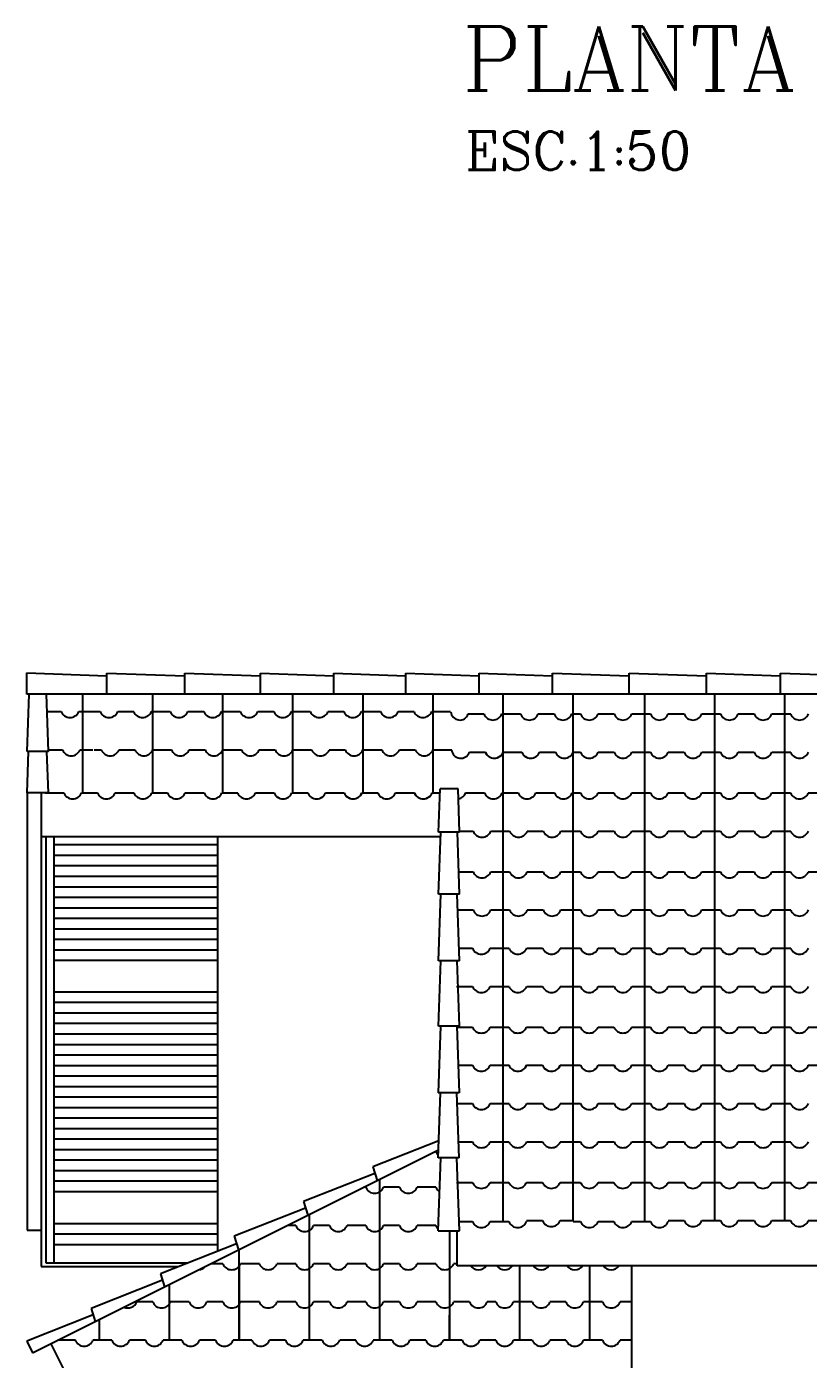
# Model space of a CAD drawing. Extents: x 374.2 to 444.1, y -26.3 to 30.2.
# Drawn here: x 404.926 to 407.38, y -21.285 to -17.102 of the extents above; entities that cross this region are included whole.
import ezdxf

# ---------------------------------------------------------------- set-up
doc = ezdxf.new("R2010")
doc.units = 0
doc.header["$LTSCALE"] = 20
doc.header["$MEASUREMENT"] = 0
for name, color, linetype in [('CORTE', 244, 'CONTINUOUS'), ('JANELA', 5, 'CONTINUOUS'), ('PAREDE', 7, 'CONTINUOUS'), ('TELHADO', 30, 'CONTINUOUS'), ('TEXTO', 1, 'CONTINUOUS'), ('VISTAL', 30, 'CONTINUOUS'), ('VISTAP', 244, 'CONTINUOUS')]:
    doc.layers.add(name, color=color, linetype=linetype)
doc.styles.add('ROMANC', font='ROMANC.SHX')

msp = doc.modelspace()

# ---------------------------------------------------------------- linework, layer by layer
at = {"layer": 'CORTE', "color": 1, "linetype": 'Continuous'}
for p, q in [((405.1007, -19.1971), (405.1007, -19.5069)), ((405.3207, -19.1971), (405.3207, -19.5069)), ((405.5407, -19.1971), (405.5407, -19.5069)), ((405.7607, -19.1971), (405.7607, -19.5069)), ((405.9807, -19.1971), (405.9807, -19.5069)), ((406.2007, -19.1971), (406.2007, -19.5069)), ((406.4207, -19.1971), (406.4207, -20.8498)), ((406.6407, -19.1971), (406.6407, -20.8498)), ((406.8649, -19.1971), (406.8649, -19.6269)), ((407.0849, -19.1971), (407.0849, -19.6269)), ((407.3049, -19.1971), (407.3049, -19.6269)), ((404.9898, -19.2517), (405.0339, -19.2517)), ((405.0893, -19.2517), (405.1291, -19.2517)), ((405.0893, -19.2517), (405.1291, -19.2517)), ((405.1291, -19.2517), (405.137, -19.2517)), ((405.137, -19.2517), (405.1563, -19.2517)), ((405.2117, -19.2517), (405.2618, -19.2517)), ((405.3172, -19.2517), (405.357, -19.2517)), ((405.3172, -19.2517), (405.357, -19.2517)), ((405.357, -19.2517), (405.3763, -19.2517)), ((405.4317, -19.2517), (405.4818, -19.2517)), ((405.5372, -19.2517), (405.577, -19.2517)), ((405.577, -19.2517), (405.5963, -19.2517)), ((405.6517, -19.2517), (405.7018, -19.2517)), ((405.7572, -19.2517), (405.797, -19.2517)), ((405.797, -19.2517), (405.8163, -19.2517)), ((405.8717, -19.2517), (405.9218, -19.2517)), ((405.9772, -19.2517), (406.017, -19.2517)), ((405.9772, -19.2517), (406.017, -19.2517)), ((406.017, -19.2517), (406.0363, -19.2517)), ((406.0917, -19.2517), (406.1418, -19.2517)), ((406.1972, -19.2517), (406.237, -19.2517)), ((406.237, -19.2517), (406.2563, -19.2517)), ((406.3115, -19.2593), (406.3616, -19.2593)), ((406.417, -19.2593), (406.4568, -19.2593)), ((406.4568, -19.2593), (406.4761, -19.2593)), ((406.5315, -19.2593), (406.5816, -19.2593)), ((406.637, -19.2593), (406.6449, -19.2593)), ((406.6449, -19.2593), (406.6642, -19.2593)), ((406.7196, -19.2593), (406.7697, -19.2593)), ((406.8251, -19.2593), (406.8649, -19.2593)), ((406.8251, -19.2593), (406.8649, -19.2593)), ((406.8649, -19.2593), (406.8842, -19.2593)), ((406.9396, -19.2593), (406.9897, -19.2593)), ((407.0451, -19.2593), (407.0849, -19.2593)), ((407.0849, -19.2593), (407.1042, -19.2593)), ((407.1596, -19.2593), (407.2097, -19.2593)), ((407.2651, -19.2593), (407.3049, -19.2593)), ((407.3049, -19.2593), (407.3242, -19.2593)), ((404.9941, -19.3717), (405.038, -19.3717)), ((405.0934, -19.3717), (405.1332, -19.3717)), ((405.0934, -19.3717), (405.1332, -19.3717)), ((405.1375, -19.3717), (405.1411, -19.3717)), ((405.1411, -19.3717), (405.1604, -19.3717)), ((405.2158, -19.3717), (405.2659, -19.3717)), ((405.3213, -19.3717), (405.3611, -19.3717)), ((405.3213, -19.3717), (405.3611, -19.3717)), ((405.3611, -19.3717), (405.3804, -19.3717)), ((405.4358, -19.3717), (405.4859, -19.3717)), ((405.5413, -19.3717), (405.5811, -19.3717)), ((405.5811, -19.3717), (405.6004, -19.3717)), ((405.6558, -19.3717), (405.7059, -19.3717)), ((405.7613, -19.3717), (405.8011, -19.3717)), ((405.8011, -19.3717), (405.8204, -19.3717)), ((405.8758, -19.3717), (405.9259, -19.3717)), ((405.9813, -19.3717), (406.0211, -19.3717)), ((405.9813, -19.3717), (406.0211, -19.3717)), ((406.0211, -19.3717), (406.0404, -19.3717)), ((406.0958, -19.3717), (406.1459, -19.3717)), ((406.2013, -19.3717), (406.2411, -19.3717)), ((406.2411, -19.3717), (406.2604, -19.3717)), ((406.3156, -19.3793), (406.3657, -19.3793)), ((406.3158, -19.3793), (406.3659, -19.3793)), ((406.4211, -19.3793), (406.4609, -19.3793)), ((406.4213, -19.3793), (406.4611, -19.3793)), ((406.4609, -19.3793), (406.4802, -19.3793)), ((406.4611, -19.3793), (406.4804, -19.3793)), ((406.5356, -19.3793), (406.5857, -19.3793)), ((406.5358, -19.3793), (406.5859, -19.3793)), ((406.6413, -19.3793), (406.6449, -19.3793)), ((406.6449, -19.3793), (406.6642, -19.3793)), ((406.7196, -19.3793), (406.7697, -19.3793)), ((406.8251, -19.3793), (406.8649, -19.3793)), ((406.8251, -19.3793), (406.8649, -19.3793)), ((406.8649, -19.3793), (406.8842, -19.3793)), ((406.9396, -19.3793), (406.9897, -19.3793)), ((407.0451, -19.3793), (407.0849, -19.3793)), ((407.0849, -19.3793), (407.1042, -19.3793)), ((407.1596, -19.3793), (407.2097, -19.3793)), ((407.2651, -19.3793), (407.3049, -19.3793)), ((407.3049, -19.3793), (407.3242, -19.3793)), ((404.9837, -19.5069), (405.0235, -19.5069)), ((405.0235, -19.5069), (405.0428, -19.5069)), ((405.0982, -19.5069), (405.1483, -19.5069)), ((405.2037, -19.5069), (405.2435, -19.5069)), ((405.2435, -19.5069), (405.2628, -19.5069)), ((405.3182, -19.5069), (405.3683, -19.5069)), ((405.4237, -19.5069), (405.4635, -19.5069)), ((405.4237, -19.5069), (405.4635, -19.5069)), ((405.4635, -19.5069), (405.4828, -19.5069)), ((405.5382, -19.5069), (405.5883, -19.5069)), ((405.6437, -19.5069), (405.6835, -19.5069)), ((405.6835, -19.5069), (405.7028, -19.5069)), ((405.7582, -19.5069), (405.8083, -19.5069)), ((405.7584, -19.5069), (405.8085, -19.5069)), ((405.8637, -19.5069), (405.9035, -19.5069)), ((405.8637, -19.5069), (405.9035, -19.5069)), ((405.8639, -19.5069), (405.9037, -19.5069)), ((405.9035, -19.5069), (405.9228, -19.5069)), ((405.9035, -19.5069), (405.9228, -19.5069)), ((405.9037, -19.5069), (405.923, -19.5069)), ((405.9782, -19.5069), (406.0283, -19.5069)), ((405.9784, -19.5069), (406.0285, -19.5069)), ((406.0837, -19.5069), (406.1235, -19.5069)), ((406.0839, -19.5069), (406.1237, -19.5069)), ((406.1235, -19.5069), (406.1428, -19.5069)), ((406.1237, -19.5069), (406.143, -19.5069)), ((406.1984, -19.5069), (406.2233, -19.5069)), ((406.3039, -19.5069), (406.3437, -19.5069)), ((406.3437, -19.5069), (406.363, -19.5069)), ((406.4184, -19.5069), (406.4685, -19.5069)), ((406.5239, -19.5069), (406.5637, -19.5069)), ((406.5239, -19.5069), (406.5637, -19.5069)), ((406.5637, -19.5069), (406.583, -19.5069)), ((406.6384, -19.5069), (406.6447, -19.5069)), ((406.6447, -19.5069), (406.664, -19.5069)), ((406.7194, -19.5069), (406.7695, -19.5069)), ((406.8249, -19.5069), (406.8647, -19.5069)), ((406.8249, -19.5069), (406.8647, -19.5069)), ((406.8647, -19.5069), (406.884, -19.5069)), ((406.9394, -19.5069), (406.9895, -19.5069)), ((407.0449, -19.5069), (407.0847, -19.5069)), ((407.0847, -19.5069), (407.104, -19.5069)), ((407.1594, -19.5069), (407.2095, -19.5069)), ((407.2649, -19.5069), (407.3047, -19.5069)), ((407.3047, -19.5069), (407.324, -19.5069)), ((407.3794, -19.5069), (407.4295, -19.5069)), ((406.2848, -19.6269), (406.3275, -19.6269)), ((406.2848, -19.6269), (406.3275, -19.6269)), ((406.3829, -19.6269), (406.4227, -19.6269)), ((406.3829, -19.6269), (406.4227, -19.6269)), ((406.4227, -19.6269), (406.442, -19.6269)), ((406.4227, -19.6269), (406.442, -19.6269)), ((406.4974, -19.6269), (406.5475, -19.6269)), ((406.4974, -19.6269), (406.5475, -19.6269)), ((406.4974, -19.6269), (406.5475, -19.6269)), ((406.6029, -19.6269), (406.6427, -19.6269)), ((406.6029, -19.6269), (406.6427, -19.6269)), ((406.6029, -19.6269), (406.6427, -19.6269)), ((406.6029, -19.6269), (406.6427, -19.6269)), ((406.6029, -19.6269), (406.6427, -19.6269)), ((406.6427, -19.6269), (406.6449, -19.6269)), ((406.6427, -19.6269), (406.6449, -19.6269)), ((406.6427, -19.6269), (406.6449, -19.6269)), ((406.6427, -19.6269), (406.6449, -19.6269)), ((406.6427, -19.6269), (406.6449, -19.6269)), ((406.6449, -19.6269), (406.6642, -19.6269)), ((406.6449, -19.6269), (406.6642, -19.6269)), ((406.7196, -19.6269), (406.7697, -19.6269)), ((406.7196, -19.6269), (406.7697, -19.6269)), ((406.8251, -19.6269), (406.8649, -19.6269)), ((406.8251, -19.6269), (406.8649, -19.6269)), ((406.8649, -19.6269), (406.8842, -19.6269)), ((406.8649, -19.6269), (406.8842, -19.6269)), ((406.8649, -19.6269), (406.8649, -20.3622)), ((406.9396, -19.6269), (406.9897, -19.6269)), ((406.9396, -19.6269), (406.9897, -19.6269)), ((406.9396, -19.6269), (406.9897, -19.6269)), ((407.0451, -19.6269), (407.0849, -19.6269)), ((407.0451, -19.6269), (407.0849, -19.6269)), ((407.0451, -19.6269), (407.0849, -19.6269)), ((407.0451, -19.6269), (407.0849, -19.6269)), ((407.0451, -19.6269), (407.0849, -19.6269)), ((407.0849, -19.6269), (407.0849, -20.3622)), ((407.0849, -19.6269), (407.1042, -19.6269)), ((407.0849, -19.6269), (407.1042, -19.6269)), ((407.0849, -19.6269), (407.1042, -19.6269)), ((407.0849, -19.6269), (407.1042, -19.6269)), ((407.0849, -19.6269), (407.1042, -19.6269)), ((407.1596, -19.6269), (407.2097, -19.6269)), ((407.1596, -19.6269), (407.2097, -19.6269)), ((407.1596, -19.6269), (407.2097, -19.6269)), ((407.2651, -19.6269), (407.3049, -19.6269)), ((407.2651, -19.6269), (407.3049, -19.6269)), ((407.2651, -19.6269), (407.3049, -19.6269)), ((407.3049, -19.6269), (407.3049, -20.3622)), ((407.3049, -19.6269), (407.3242, -19.6269)), ((407.3049, -19.6269), (407.3242, -19.6269)), ((407.3049, -19.6269), (407.3242, -19.6269)), ((406.2823, -19.7545), (406.3273, -19.7545)), ((406.3827, -19.7545), (406.4225, -19.7545)), ((406.4225, -19.7545), (406.4418, -19.7545)), ((406.4972, -19.7545), (406.5473, -19.7545)), ((406.6027, -19.7545), (406.6425, -19.7545)), ((406.6392, -19.7545), (406.6447, -19.7545)), ((406.6447, -19.7545), (406.664, -19.7545)), ((406.7194, -19.7545), (406.7695, -19.7545)), ((406.8249, -19.7545), (406.8647, -19.7545)), ((406.8647, -19.7545), (406.884, -19.7545)), ((406.9394, -19.7545), (406.9895, -19.7545)), ((407.0449, -19.7545), (407.0847, -19.7545)), ((407.0847, -19.7545), (407.104, -19.7545)), ((407.1594, -19.7545), (407.2095, -19.7545)), ((407.2649, -19.7545), (407.3047, -19.7545)), ((407.3047, -19.7545), (407.324, -19.7545)), ((407.3794, -19.7545), (407.4295, -19.7545)), ((406.2774, -19.8745), (406.3275, -19.8745)), ((406.2774, -19.8745), (406.3275, -19.8745)), ((406.3829, -19.8745), (406.4227, -19.8745)), ((406.3829, -19.8745), (406.4227, -19.8745)), ((406.4227, -19.8745), (406.442, -19.8745)), ((406.4227, -19.8745), (406.442, -19.8745)), ((406.4974, -19.8745), (406.5475, -19.8745)), ((406.4974, -19.8745), (406.5475, -19.8745)), ((406.6029, -19.8745), (406.6427, -19.8745)), ((406.6029, -19.8745), (406.6427, -19.8745)), ((406.6364, -19.8745), (406.6449, -19.8745)), ((406.6364, -19.8745), (406.6449, -19.8745)), ((406.6364, -19.8745), (406.6449, -19.8745)), ((406.6449, -19.8745), (406.6642, -19.8745)), ((406.6449, -19.8745), (406.6642, -19.8745)), ((406.6449, -19.8745), (406.6642, -19.8745)), ((406.6449, -19.8745), (406.6642, -19.8745)), ((406.7196, -19.8745), (406.7697, -19.8745)), ((406.7196, -19.8745), (406.7697, -19.8745)), ((406.8251, -19.8745), (406.8649, -19.8745)), ((406.8251, -19.8745), (406.8649, -19.8745)), ((406.8649, -19.8745), (406.8842, -19.8745)), ((406.8649, -19.8745), (406.8842, -19.8745)), ((406.9396, -19.8745), (406.9897, -19.8745)), ((406.9396, -19.8745), (406.9897, -19.8745)), ((407.0451, -19.8745), (407.0849, -19.8745)), ((407.0451, -19.8745), (407.0849, -19.8745)), ((407.0849, -19.8745), (407.1042, -19.8745)), ((407.0849, -19.8745), (407.1042, -19.8745)), ((407.1596, -19.8745), (407.2097, -19.8745)), ((407.1596, -19.8745), (407.2097, -19.8745)), ((407.2651, -19.8745), (407.3049, -19.8745)), ((407.2651, -19.8745), (407.3049, -19.8745)), ((407.3049, -19.8745), (407.3242, -19.8745)), ((407.3049, -19.8745), (407.3242, -19.8745)), ((406.2833, -19.9945), (406.3256, -19.9945)), ((406.3809, -19.9945), (406.4207, -19.9945)), ((406.4207, -19.9945), (406.4401, -19.9945)), ((406.4954, -19.9945), (406.5456, -19.9945)), ((406.6009, -19.9945), (406.6407, -19.9945)), ((406.6029, -19.9945), (406.6427, -19.9945)), ((406.6407, -19.9945), (406.6449, -19.9945)), ((406.6449, -19.9945), (406.6642, -19.9945)), ((406.6449, -19.9945), (406.6642, -19.9945)), ((406.7196, -19.9945), (406.7697, -19.9945)), ((406.8251, -19.9945), (406.8649, -19.9945)), ((406.8649, -19.9945), (406.8842, -19.9945)), ((406.9396, -19.9945), (406.9897, -19.9945)), ((407.0451, -19.9945), (407.0849, -19.9945)), ((407.0849, -19.9945), (407.1042, -19.9945)), ((407.1596, -19.9945), (407.2097, -19.9945)), ((407.2651, -19.9945), (407.3049, -19.9945)), ((407.3049, -19.9945), (407.3242, -19.9945)), ((406.2754, -20.1145), (406.3256, -20.1145)), ((406.3809, -20.1145), (406.4207, -20.1145)), ((406.4207, -20.1145), (406.4401, -20.1145)), ((406.4954, -20.1145), (406.5456, -20.1145)), ((406.6009, -20.1145), (406.6407, -20.1145)), ((406.6373, -20.1145), (406.6449, -20.1145)), ((406.6449, -20.1145), (406.6642, -20.1145)), ((406.6449, -20.1145), (406.6642, -20.1145)), ((406.7196, -20.1145), (406.7697, -20.1145)), ((406.8251, -20.1145), (406.8649, -20.1145)), ((406.8649, -20.1145), (406.8842, -20.1145)), ((406.9396, -20.1145), (406.9897, -20.1145)), ((407.0451, -20.1145), (407.0849, -20.1145)), ((407.0849, -20.1145), (407.1042, -20.1145)), ((407.1596, -20.1145), (407.2097, -20.1145)), ((407.2651, -20.1145), (407.3049, -20.1145)), ((407.3049, -20.1145), (407.3242, -20.1145)), ((406.2769, -20.2422), (406.3254, -20.2422)), ((406.3807, -20.2422), (406.4206, -20.2422)), ((406.4206, -20.2422), (406.4399, -20.2422)), ((406.4952, -20.2422), (406.5454, -20.2422)), ((406.6007, -20.2422), (406.6406, -20.2422)), ((406.6343, -20.2422), (406.6447, -20.2422)), ((406.6447, -20.2422), (406.664, -20.2422)), ((406.6447, -20.2422), (406.664, -20.2422)), ((406.7194, -20.2422), (406.7695, -20.2422)), ((406.8249, -20.2422), (406.8647, -20.2422)), ((406.8647, -20.2422), (406.884, -20.2422)), ((406.9394, -20.2422), (406.9895, -20.2422)), ((407.0449, -20.2422), (407.0847, -20.2422)), ((407.0847, -20.2422), (407.104, -20.2422)), ((407.1594, -20.2422), (407.2095, -20.2422)), ((407.2649, -20.2422), (407.3047, -20.2422)), ((407.3047, -20.2422), (407.324, -20.2422)), ((407.3794, -20.2422), (407.4295, -20.2422)), ((406.2812, -20.3622), (406.3254, -20.3622)), ((406.2812, -20.3622), (406.3256, -20.3622)), ((406.3807, -20.3622), (406.4206, -20.3622)), ((406.3809, -20.3622), (406.4207, -20.3622)), ((406.4206, -20.3622), (406.4399, -20.3622)), ((406.4207, -20.3622), (406.4401, -20.3622)), ((406.4952, -20.3622), (406.5454, -20.3622)), ((406.4954, -20.3622), (406.5456, -20.3622)), ((406.6007, -20.3622), (406.6406, -20.3622)), ((406.6009, -20.3622), (406.6407, -20.3622)), ((406.6338, -20.3622), (406.6449, -20.3622)), ((406.6386, -20.3622), (406.6447, -20.3622)), ((406.6447, -20.3622), (406.664, -20.3622)), ((406.6447, -20.3622), (406.664, -20.3622)), ((406.6449, -20.3622), (406.6642, -20.3622)), ((406.6449, -20.3622), (406.6642, -20.3622)), ((406.7194, -20.3622), (406.7695, -20.3622)), ((406.7196, -20.3622), (406.7697, -20.3622)), ((406.8249, -20.3622), (406.8647, -20.3622)), ((406.8251, -20.3622), (406.8649, -20.3622)), ((406.8647, -20.3622), (406.884, -20.3622)), ((406.8649, -20.3622), (406.8649, -20.8498)), ((406.8649, -20.3622), (406.8842, -20.3622)), ((406.9394, -20.3622), (406.9895, -20.3622)), ((406.9396, -20.3622), (406.9897, -20.3622)), ((407.0449, -20.3622), (407.0847, -20.3622)), ((407.0451, -20.3622), (407.0849, -20.3622)), ((407.0847, -20.3622), (407.104, -20.3622)), ((407.0849, -20.3622), (407.0849, -20.8498)), ((407.0849, -20.3622), (407.1042, -20.3622)), ((407.1594, -20.3622), (407.2095, -20.3622)), ((407.1596, -20.3622), (407.2097, -20.3622)), ((407.2649, -20.3622), (407.3047, -20.3622)), ((407.2651, -20.3622), (407.3049, -20.3622)), ((407.3047, -20.3622), (407.324, -20.3622)), ((407.3049, -20.3622), (407.3049, -20.8498)), ((407.3049, -20.3622), (407.3242, -20.3622)), ((407.3794, -20.3622), (407.4295, -20.3622)), ((406.4207, -20.45), (406.4207, -20.8529)), ((406.6407, -20.45), (406.6407, -20.8498)), ((406.8649, -20.45), (406.8649, -20.8529)), ((407.0849, -20.45), (407.0849, -20.8498)), ((407.3049, -20.45), (407.3049, -20.8498)), ((406.2754, -20.4822), (406.3256, -20.4822)), ((406.3809, -20.4822), (406.4207, -20.4822)), ((406.4207, -20.4822), (406.4401, -20.4822)), ((406.4954, -20.4822), (406.5456, -20.4822)), ((406.6009, -20.4822), (406.6407, -20.4822)), ((406.6351, -20.4822), (406.6449, -20.4822)), ((406.6449, -20.4822), (406.6642, -20.4822)), ((406.6449, -20.4822), (406.6642, -20.4822)), ((406.7196, -20.4822), (406.7697, -20.4822)), ((406.8251, -20.4822), (406.8649, -20.4822)), ((406.8649, -20.4822), (406.8842, -20.4822)), ((406.9396, -20.4822), (406.9897, -20.4822)), ((407.0451, -20.4822), (407.0849, -20.4822)), ((407.0849, -20.4822), (407.1042, -20.4822)), ((407.1596, -20.4822), (407.2097, -20.4822)), ((407.2651, -20.4822), (407.3049, -20.4822)), ((407.3049, -20.4822), (407.3242, -20.4822)), ((406.2821, -20.6022), (406.3256, -20.6022)), ((406.3809, -20.6022), (406.4207, -20.6022)), ((406.4207, -20.6022), (406.4401, -20.6022)), ((406.4954, -20.6022), (406.5456, -20.6022)), ((406.6009, -20.6022), (406.6407, -20.6022)), ((406.6395, -20.6022), (406.6449, -20.6022)), ((406.6449, -20.6022), (406.6642, -20.6022)), ((406.6449, -20.6022), (406.6642, -20.6022)), ((406.7196, -20.6022), (406.7697, -20.6022)), ((406.8251, -20.6022), (406.8649, -20.6022)), ((406.8649, -20.6022), (406.8842, -20.6022)), ((406.9396, -20.6022), (406.9897, -20.6022)), ((407.0451, -20.6022), (407.0849, -20.6022)), ((407.0849, -20.6022), (407.1042, -20.6022)), ((407.1596, -20.6022), (407.2097, -20.6022)), ((407.2651, -20.6022), (407.3049, -20.6022)), ((407.3049, -20.6022), (407.3242, -20.6022)), ((406.2752, -20.7298), (406.3254, -20.7298)), ((406.3807, -20.7298), (406.4206, -20.7298)), ((406.4206, -20.7298), (406.4399, -20.7298)), ((406.4952, -20.7298), (406.5454, -20.7298)), ((406.6007, -20.7298), (406.6406, -20.7298)), ((406.6365, -20.7298), (406.6447, -20.7298)), ((406.6447, -20.7298), (406.664, -20.7298)), ((406.6447, -20.7298), (406.664, -20.7298)), ((406.7194, -20.7298), (406.7695, -20.7298)), ((406.8249, -20.7298), (406.8647, -20.7298)), ((406.8647, -20.7298), (406.884, -20.7298)), ((406.9394, -20.7298), (406.9895, -20.7298)), ((407.0449, -20.7298), (407.0847, -20.7298)), ((407.0847, -20.7298), (407.104, -20.7298)), ((407.1594, -20.7298), (407.2095, -20.7298)), ((407.2649, -20.7298), (407.3047, -20.7298)), ((407.3047, -20.7298), (407.324, -20.7298)), ((407.3794, -20.7298), (407.4295, -20.7298)), ((406.2835, -20.8529), (406.3254, -20.8529)), ((406.3807, -20.8529), (406.4206, -20.8529)), ((406.4206, -20.8529), (406.4399, -20.8529)), ((406.4952, -20.8498), (406.5454, -20.8498)), ((406.6007, -20.8498), (406.6406, -20.8498)), ((406.6409, -20.8529), (406.6447, -20.8529)), ((406.6447, -20.8529), (406.664, -20.8529)), ((406.6447, -20.8529), (406.664, -20.8529)), ((406.7194, -20.8529), (406.7695, -20.8529)), ((406.8249, -20.8529), (406.8647, -20.8529)), ((406.8647, -20.8529), (406.884, -20.8529)), ((406.9394, -20.8498), (406.9895, -20.8498)), ((407.0449, -20.8498), (407.0847, -20.8498)), ((407.0847, -20.8498), (407.104, -20.8498)), ((407.1594, -20.8498), (407.2095, -20.8498)), ((407.2649, -20.8498), (407.3047, -20.8498)), ((407.3047, -20.8498), (407.324, -20.8498)), ((407.3794, -20.8498), (407.4295, -20.8498))]:
    msp.add_line(p, q, dxfattribs=at)
for centre, radius, start, end in [((405.0616, -19.241), 0.0297, 201.0517, 338.9483), ((405.184, -19.241), 0.0297, 201.0517, 338.9483), ((405.2895, -19.241), 0.0297, 201.0517, 338.9483), ((405.404, -19.241), 0.0297, 201.0517, 338.9483), ((405.5095, -19.241), 0.0297, 201.0517, 338.9483), ((405.624, -19.241), 0.0297, 201.0517, 338.9483), ((405.7295, -19.241), 0.0297, 201.0517, 338.9483), ((405.844, -19.241), 0.0297, 201.0517, 338.9483), ((405.9495, -19.241), 0.0297, 201.0517, 338.9483), ((406.064, -19.241), 0.0297, 201.0517, 338.9483), ((406.1695, -19.241), 0.0297, 201.0517, 338.9483), ((406.2852, -19.2507), 0.0277, 184.0528, 341.8558), ((406.3893, -19.2487), 0.0297, 201.0517, 338.9483), ((406.5038, -19.2487), 0.0297, 201.0517, 338.9483), ((406.6093, -19.2487), 0.0297, 201.0517, 338.9483), ((406.6919, -19.2487), 0.0297, 201.0517, 338.9483), ((406.7974, -19.2487), 0.0297, 201.0517, 338.9483), ((406.9119, -19.2487), 0.0297, 201.0517, 338.9483), ((407.0174, -19.2487), 0.0297, 201.0517, 338.9483), ((407.1319, -19.2487), 0.0297, 201.0517, 338.9483), ((407.2374, -19.2487), 0.0297, 201.0517, 338.9483), ((407.3519, -19.2487), 0.0297, 201.0517, 338.9483), ((405.0657, -19.361), 0.0297, 201.0517, 338.9483), ((405.1881, -19.361), 0.0297, 201.0517, 338.9483), ((405.2936, -19.361), 0.0297, 201.0517, 338.9483), ((405.4081, -19.361), 0.0297, 201.0517, 338.9483), ((405.5136, -19.361), 0.0297, 201.0517, 338.9483), ((405.6281, -19.361), 0.0297, 201.0517, 338.9483), ((405.7336, -19.361), 0.0297, 201.0517, 338.9483), ((405.8481, -19.361), 0.0297, 201.0517, 338.9483), ((405.9536, -19.361), 0.0297, 201.0517, 338.9483), ((406.0681, -19.361), 0.0297, 201.0517, 338.9483), ((406.1736, -19.361), 0.0297, 201.0517, 338.9483), ((406.2886, -19.3694), 0.0289, 184.6744, 339.9327), ((406.3934, -19.3687), 0.0297, 201.0517, 338.9483), ((406.3936, -19.3687), 0.0297, 201.0517, 338.9483), ((406.5079, -19.3687), 0.0297, 201.0517, 338.9483), ((406.5081, -19.3687), 0.0297, 201.0517, 338.9483), ((406.6134, -19.3687), 0.0297, 201.0517, 338.9483), ((406.6919, -19.3687), 0.0297, 201.0517, 338.9483), ((406.7974, -19.3687), 0.0297, 201.0517, 338.9483), ((406.9119, -19.3687), 0.0297, 201.0517, 338.9483), ((407.0174, -19.3687), 0.0297, 201.0517, 338.9483), ((407.1319, -19.3687), 0.0297, 201.0517, 338.9483), ((407.2374, -19.3687), 0.0297, 201.0517, 338.9483), ((407.3519, -19.3687), 0.0297, 201.0517, 338.9483), ((405.0705, -19.4963), 0.0297, 201.0517, 338.9483), ((405.176, -19.4963), 0.0297, 201.0517, 338.9483), ((405.2905, -19.4963), 0.0297, 201.0517, 338.9483), ((405.396, -19.4963), 0.0297, 201.0517, 338.9483), ((405.5105, -19.4963), 0.0297, 201.0517, 338.9483), ((405.616, -19.4963), 0.0297, 201.0517, 338.9483), ((405.7305, -19.4963), 0.0297, 201.0517, 338.9483), ((405.7307, -19.4963), 0.0297, 201.0517, 338.9483), ((405.836, -19.4963), 0.0297, 201.0517, 338.9483), ((405.8362, -19.4963), 0.0297, 201.0517, 338.9483), ((405.9505, -19.4963), 0.0297, 201.0517, 338.9483), ((405.9505, -19.4963), 0.0297, 201.0517, 338.9483), ((405.9507, -19.4963), 0.0297, 201.0517, 338.9483), ((406.056, -19.4963), 0.0297, 201.0517, 338.9483), ((406.0562, -19.4963), 0.0297, 201.0517, 338.9483), ((406.1705, -19.4963), 0.0297, 201.0517, 338.9483), ((406.1707, -19.4963), 0.0297, 201.0517, 338.9483), ((406.2762, -19.4963), 0.0297, 279.5317, 338.9483), ((406.3907, -19.4963), 0.0297, 201.0517, 338.9483), ((406.4962, -19.4963), 0.0297, 201.0517, 338.9483), ((406.6107, -19.4963), 0.0297, 201.0517, 338.9483), ((406.6917, -19.4963), 0.0297, 201.0517, 338.9483), ((406.7972, -19.4963), 0.0297, 201.0517, 338.9483), ((406.9117, -19.4963), 0.0297, 201.0517, 338.9483), ((407.0172, -19.4963), 0.0297, 201.0517, 338.9483), ((407.1317, -19.4963), 0.0297, 201.0517, 338.9483), ((407.2372, -19.4963), 0.0297, 201.0517, 338.9483), ((407.3517, -19.4963), 0.0297, 201.0517, 338.9483), ((406.3552, -19.6163), 0.0297, 201.0517, 338.9483), ((406.3552, -19.6163), 0.0297, 201.0517, 338.9483), ((406.4697, -19.6163), 0.0297, 201.0517, 338.9483), ((406.4697, -19.6163), 0.0297, 201.0517, 338.9483), ((406.4697, -19.6163), 0.0297, 201.0517, 338.9483), ((406.5752, -19.6163), 0.0297, 201.0517, 338.9483), ((406.5752, -19.6163), 0.0297, 201.0517, 338.9483), ((406.5752, -19.6163), 0.0297, 201.0517, 338.9483), ((406.6919, -19.6163), 0.0297, 201.0517, 338.9483), ((406.6919, -19.6163), 0.0297, 201.0517, 338.9483), ((406.7974, -19.6163), 0.0297, 201.0517, 338.9483), ((406.7974, -19.6163), 0.0297, 201.0517, 338.9483), ((406.9119, -19.6163), 0.0297, 201.0517, 338.9483), ((406.9119, -19.6163), 0.0297, 201.0517, 338.9483), ((406.9119, -19.6163), 0.0297, 201.0517, 338.9483), ((407.0174, -19.6163), 0.0297, 201.0517, 338.9483), ((407.0174, -19.6163), 0.0297, 201.0517, 338.9483), ((407.0174, -19.6163), 0.0297, 201.0517, 338.9483), ((407.1319, -19.6163), 0.0297, 201.0517, 338.9483), ((407.1319, -19.6163), 0.0297, 201.0517, 338.9483), ((407.1319, -19.6163), 0.0297, 201.0517, 338.9483), ((407.1319, -19.6163), 0.0297, 201.0517, 338.9483), ((407.1319, -19.6163), 0.0297, 201.0517, 338.9483), ((407.2374, -19.6163), 0.0297, 201.0517, 338.9483), ((407.2374, -19.6163), 0.0297, 201.0517, 338.9483), ((407.2374, -19.6163), 0.0297, 201.0517, 338.9483), ((407.3519, -19.6163), 0.0297, 201.0517, 338.9483), ((407.3519, -19.6163), 0.0297, 201.0517, 338.9483), ((407.3519, -19.6163), 0.0297, 201.0517, 338.9483), ((406.355, -19.7439), 0.0297, 201.0517, 338.9483), ((406.4695, -19.7439), 0.0297, 201.0517, 338.9483), ((406.575, -19.7439), 0.0297, 201.0517, 338.9483), ((406.6917, -19.7439), 0.0297, 201.0517, 338.9483), ((406.7972, -19.7439), 0.0297, 201.0517, 338.9483), ((406.9117, -19.7439), 0.0297, 201.0517, 338.9483), ((407.0172, -19.7439), 0.0297, 201.0517, 338.9483), ((407.1317, -19.7439), 0.0297, 201.0517, 338.9483), ((407.2372, -19.7439), 0.0297, 201.0517, 338.9483), ((407.3517, -19.7439), 0.0297, 201.0517, 338.9483), ((406.3552, -19.8639), 0.0297, 201.0517, 338.9483), ((406.3552, -19.8639), 0.0297, 201.0517, 338.9483), ((406.4697, -19.8639), 0.0297, 201.0517, 338.9483), ((406.4697, -19.8639), 0.0297, 201.0517, 338.9483), ((406.5752, -19.8639), 0.0297, 201.0517, 338.9483), ((406.5752, -19.8639), 0.0297, 201.0517, 338.9483), ((406.6919, -19.8639), 0.0297, 201.0517, 338.9483), ((406.6919, -19.8639), 0.0297, 201.0517, 338.9483), ((406.7974, -19.8639), 0.0297, 201.0517, 338.9483), ((406.7974, -19.8639), 0.0297, 201.0517, 338.9483), ((406.9119, -19.8639), 0.0297, 201.0517, 338.9483), ((406.9119, -19.8639), 0.0297, 201.0517, 338.9483), ((407.0174, -19.8639), 0.0297, 201.0517, 338.9483), ((407.0174, -19.8639), 0.0297, 201.0517, 338.9483), ((407.1319, -19.8639), 0.0297, 201.0517, 338.9483), ((407.1319, -19.8639), 0.0297, 201.0517, 338.9483), ((407.2374, -19.8639), 0.0297, 201.0517, 338.9483), ((407.2374, -19.8639), 0.0297, 201.0517, 338.9483), ((407.3519, -19.8639), 0.0297, 201.0517, 338.9483), ((407.3519, -19.8639), 0.0297, 201.0517, 338.9483), ((406.3533, -19.9839), 0.0297, 201.0517, 338.9483), ((406.4677, -19.9839), 0.0297, 201.0517, 338.9483), ((406.5733, -19.9839), 0.0297, 201.0517, 338.9483), ((406.6919, -19.9839), 0.0297, 201.0517, 338.9483), ((406.7974, -19.9839), 0.0297, 201.0517, 338.9483), ((406.9119, -19.9839), 0.0297, 201.0517, 338.9483), ((407.0174, -19.9839), 0.0297, 201.0517, 338.9483), ((407.1319, -19.9839), 0.0297, 201.0517, 338.9483), ((407.2374, -19.9839), 0.0297, 201.0517, 338.9483), ((407.3519, -19.9839), 0.0297, 201.0517, 338.9483), ((406.3533, -20.1039), 0.0297, 201.0517, 338.9483), ((406.4677, -20.1039), 0.0297, 201.0517, 338.9483), ((406.5733, -20.1039), 0.0297, 201.0517, 338.9483), ((406.6919, -20.1039), 0.0297, 201.0517, 338.9483), ((406.7974, -20.1039), 0.0297, 201.0517, 338.9483), ((406.9119, -20.1039), 0.0297, 201.0517, 338.9483), ((407.0174, -20.1039), 0.0297, 201.0517, 338.9483), ((407.1319, -20.1039), 0.0297, 201.0517, 338.9483), ((407.2374, -20.1039), 0.0297, 201.0517, 338.9483), ((407.3519, -20.1039), 0.0297, 201.0517, 338.9483), ((406.3531, -20.2315), 0.0297, 201.0517, 338.9483), ((406.4675, -20.2315), 0.0297, 201.0517, 338.9483), ((406.5731, -20.2315), 0.0297, 201.0517, 338.9483), ((406.6917, -20.2315), 0.0297, 201.0517, 338.9483), ((406.7972, -20.2315), 0.0297, 201.0517, 338.9483), ((406.9117, -20.2315), 0.0297, 201.0517, 338.9483), ((407.0172, -20.2315), 0.0297, 201.0517, 338.9483), ((407.1317, -20.2315), 0.0297, 201.0517, 338.9483), ((407.2372, -20.2315), 0.0297, 201.0517, 338.9483), ((407.3517, -20.2315), 0.0297, 201.0517, 338.9483), ((406.3531, -20.3515), 0.0297, 201.0517, 338.9483), ((406.3533, -20.3515), 0.0297, 201.0517, 338.9483), ((406.4675, -20.3515), 0.0297, 201.0517, 338.9483), ((406.4677, -20.3515), 0.0297, 201.0517, 338.9483), ((406.5731, -20.3515), 0.0297, 201.0517, 338.9483), ((406.5733, -20.3515), 0.0297, 201.0517, 338.9483), ((406.6917, -20.3515), 0.0297, 201.0517, 338.9483), ((406.6919, -20.3515), 0.0297, 201.0517, 338.9483), ((406.7972, -20.3515), 0.0297, 201.0517, 338.9483), ((406.7974, -20.3515), 0.0297, 201.0517, 338.9483), ((406.9117, -20.3515), 0.0297, 201.0517, 338.9483), ((406.9119, -20.3515), 0.0297, 201.0517, 338.9483), ((407.0172, -20.3515), 0.0297, 201.0517, 338.9483), ((407.0174, -20.3515), 0.0297, 201.0517, 338.9483), ((407.1317, -20.3515), 0.0297, 201.0517, 338.9483), ((407.1319, -20.3515), 0.0297, 201.0517, 338.9483), ((407.2372, -20.3515), 0.0297, 201.0517, 338.9483), ((407.2374, -20.3515), 0.0297, 201.0517, 338.9483), ((407.3517, -20.3515), 0.0297, 201.0517, 338.9483), ((407.3519, -20.3515), 0.0297, 201.0517, 338.9483), ((406.3533, -20.4715), 0.0297, 201.0517, 338.9483), ((406.4677, -20.4715), 0.0297, 201.0517, 338.9483), ((406.5733, -20.4715), 0.0297, 201.0517, 338.9483), ((406.6919, -20.4715), 0.0297, 201.0517, 338.9483), ((406.7974, -20.4715), 0.0297, 201.0517, 338.9483), ((406.9119, -20.4715), 0.0297, 201.0517, 338.9483), ((407.0174, -20.4715), 0.0297, 201.0517, 338.9483), ((407.1319, -20.4715), 0.0297, 201.0517, 338.9483), ((407.2374, -20.4715), 0.0297, 201.0517, 338.9483), ((407.3519, -20.4715), 0.0297, 201.0517, 338.9483), ((406.3533, -20.5915), 0.0297, 201.0517, 338.9483), ((406.4677, -20.5915), 0.0297, 201.0517, 338.9483), ((406.5733, -20.5915), 0.0297, 201.0517, 338.9483), ((406.6919, -20.5915), 0.0297, 201.0517, 338.9483), ((406.7974, -20.5915), 0.0297, 201.0517, 338.9483), ((406.9119, -20.5915), 0.0297, 201.0517, 338.9483), ((407.0174, -20.5915), 0.0297, 201.0517, 338.9483), ((407.1319, -20.5915), 0.0297, 201.0517, 338.9483), ((407.2374, -20.5915), 0.0297, 201.0517, 338.9483), ((407.3519, -20.5915), 0.0297, 201.0517, 338.9483), ((406.3531, -20.7191), 0.0297, 201.0517, 338.9483), ((406.4675, -20.7191), 0.0297, 201.0517, 338.9483), ((406.5731, -20.7191), 0.0297, 201.0517, 338.9483), ((406.6917, -20.7191), 0.0297, 201.0517, 338.9483), ((406.7972, -20.7191), 0.0297, 201.0517, 338.9483), ((406.9117, -20.7191), 0.0297, 201.0517, 338.9483), ((407.0172, -20.7191), 0.0297, 201.0517, 338.9483), ((407.1317, -20.7191), 0.0297, 201.0517, 338.9483), ((407.2372, -20.7191), 0.0297, 201.0517, 338.9483), ((407.3517, -20.7191), 0.0297, 201.0517, 338.9483), ((406.3531, -20.8422), 0.0297, 201.0517, 338.9483), ((406.4675, -20.8422), 0.0297, 201.0517, 338.9483), ((406.5731, -20.8391), 0.0297, 201.0517, 338.9483), ((406.6917, -20.8422), 0.0297, 201.0517, 338.9483), ((406.7972, -20.8422), 0.0297, 201.0517, 338.9483), ((406.9117, -20.8422), 0.0297, 201.0517, 338.9483), ((407.0172, -20.8391), 0.0297, 201.0517, 338.9483), ((407.1317, -20.8391), 0.0297, 201.0517, 338.9483), ((407.2372, -20.8391), 0.0297, 201.0517, 338.9483), ((407.3517, -20.8391), 0.0297, 201.0517, 338.9483)]:
    msp.add_arc(centre, radius, start, end, dxfattribs=at)
at = {"layer": 'JANELA', "color": 1}
for p, q in [((404.9943, -19.3771), (404.9273, -19.3771)), ((404.9943, -19.5069), (404.9271, -19.5069)), ((406.2173, -20.8818), (406.2846, -20.8817))]:
    msp.add_line(p, q, dxfattribs=at)
at = {"layer": 'PAREDE', "color": 5}
msp.add_line((406.8259, -23.6084), (406.8259, -20.9914), dxfattribs=at)
at = {"layer": 'TELHADO', "color": 1, "linetype": 'Continuous'}
for p, q in [((404.9715, -19.5095), (404.9715, -19.6455)), ((405.5259, -20.9457), (405.5259, -19.6455))]:
    msp.add_line(p, q, dxfattribs=at)
at = {"layer": 'TELHADO', "color": 1}
msp.add_line((406.2767, -20.9914), (406.2767, -20.8817), dxfattribs=at)
at = {"layer": 'VISTAL', "color": 30, "linetype": 'Continuous'}
for p, q in [((404.9271, -19.5069), (404.9271, -20.8801)), ((404.9715, -19.6455), (404.9715, -20.9944)), ((404.9865, -19.6455), (404.9865, -20.9829)), ((405.0115, -19.6455), (405.0115, -20.9829)), ((405.0123, -19.6695), (405.5264, -19.6695)), ((405.0123, -19.7025), (405.5264, -19.7025)), ((405.0123, -19.7355), (405.5264, -19.7355)), ((405.0123, -19.7685), (405.5264, -19.7685)), ((405.0123, -19.8015), (405.5264, -19.8015)), ((405.0123, -19.8345), (405.5264, -19.8345)), ((405.0123, -19.8675), (405.5264, -19.8675)), ((405.0123, -19.9005), (405.5264, -19.9005)), ((405.0123, -19.9335), (405.5264, -19.9335)), ((405.0123, -19.9665), (405.5264, -19.9665)), ((405.0123, -19.9995), (405.5264, -19.9995)), ((405.0123, -20.0325), (405.5264, -20.0325)), ((405.0123, -20.1315), (405.5264, -20.1315)), ((405.0123, -20.1645), (405.5264, -20.1645)), ((405.0123, -20.1975), (405.5264, -20.1975)), ((405.0123, -20.2305), (405.5264, -20.2305)), ((405.0123, -20.2635), (405.5264, -20.2635)), ((405.0123, -20.2965), (405.5264, -20.2965)), ((405.0123, -20.3295), (405.5264, -20.3295)), ((405.0123, -20.3625), (405.5264, -20.3625)), ((405.0123, -20.3955), (405.5264, -20.3955)), ((405.0123, -20.4285), (405.5264, -20.4285)), ((405.0123, -20.4615), (405.5264, -20.4615)), ((405.0123, -20.4945), (405.5264, -20.4945)), ((405.0123, -20.5275), (405.5264, -20.5275)), ((405.0123, -20.5605), (405.5264, -20.5605)), ((405.0123, -20.5935), (405.5264, -20.5935)), ((405.0123, -20.6265), (405.5264, -20.6265)), ((405.0123, -20.6595), (405.5264, -20.6595)), ((405.0123, -20.6925), (405.5264, -20.6925)), ((405.0123, -20.7255), (405.5264, -20.7255)), ((405.0123, -20.7585), (405.5264, -20.7585)), ((405.0123, -20.8585), (405.5264, -20.8585)), ((404.9271, -20.8801), (404.9715, -20.8801)), ((405.0123, -20.8915), (405.5264, -20.8915)), ((405.0123, -20.9245), (405.5264, -20.9245)), ((404.9715, -20.9944), (405.4027, -20.9944)), ((404.9865, -20.9829), (405.4295, -20.9829))]:
    msp.add_line(p, q, dxfattribs=at)
at = {"layer": 'VISTAL', "color": 1, "linetype": 'Continuous'}
for p, q in [((406.2254, -19.6455), (404.9715, -19.6455)), ((413.4776, -20.9914), (406.2767, -20.9914))]:
    msp.add_line(p, q, dxfattribs=at)
at = {"layer": 'VISTAP', "color": 1, "linetype": 'Continuous'}
for p, q in [((404.9269, -19.1306), (405.1774, -19.1396)), ((404.9269, -19.1971), (404.9269, -19.1306)), ((405.1774, -19.1309), (405.4226, -19.1398)), ((405.1774, -19.1971), (405.1774, -19.1309)), ((405.4226, -19.131), (405.6599, -19.1396)), ((405.4226, -19.1971), (405.4226, -19.131)), ((405.6599, -19.1971), (405.6599, -19.1312)), ((405.6599, -19.1312), (405.8899, -19.1395)), ((405.8899, -19.1971), (405.8899, -19.1312)), ((405.8899, -19.1312), (406.1163, -19.1393)), ((406.1163, -19.1971), (406.1163, -19.1312)), ((406.1163, -19.1312), (406.3463, -19.1395)), ((406.3463, -19.1971), (406.3463, -19.1312)), ((406.3463, -19.1312), (406.5763, -19.1395)), ((406.5763, -19.1971), (406.5763, -19.1312)), ((406.5763, -19.1312), (406.817, -19.1399)), ((406.817, -19.1971), (406.817, -19.1312)), ((406.817, -19.1312), (407.0594, -19.1399)), ((407.0594, -19.1971), (407.0594, -19.1312)), ((407.0594, -19.1312), (407.2924, -19.1396)), ((407.2924, -19.1312), (407.5224, -19.1395)), ((407.2924, -19.1971), (407.2924, -19.1312)), ((409.6217, -19.1971), (404.9259, -19.1971)), ((404.9271, -19.3771), (404.9336, -19.1971)), ((404.9943, -19.3771), (404.9878, -19.1971)), ((404.9271, -19.5069), (404.9318, -19.3771)), ((404.9943, -19.5069), (404.9896, -19.3771)), ((406.2189, -19.6301), (406.2238, -19.4948)), ((406.28, -19.4948), (406.2238, -19.4948)), ((406.2849, -19.6301), (406.28, -19.4948)), ((406.2189, -19.8248), (406.2259, -19.6301)), ((406.2849, -19.6301), (406.2189, -19.6301)), ((406.2849, -19.8248), (406.2779, -19.6301)), ((406.6351, -19.6297), (406.6351, -19.6295)), ((406.2189, -20.0341), (406.2264, -19.8248)), ((406.2849, -19.8248), (406.2189, -19.8248)), ((406.2848, -20.0341), (406.2772, -19.8248)), ((406.2185, -20.2391), (406.2259, -20.0341)), ((406.2843, -20.0341), (406.2185, -20.0341)), ((406.2843, -20.2391), (406.277, -20.0341)), ((406.2185, -20.4483), (406.226, -20.2391)), ((406.2843, -20.2391), (406.2185, -20.2391)), ((406.2843, -20.4483), (406.2768, -20.2391)), ((406.218, -20.6533), (406.2254, -20.4483)), ((406.2839, -20.4483), (406.218, -20.4483)), ((406.2839, -20.6533), (406.2765, -20.4483)), ((406.2173, -20.8818), (406.2256, -20.6533)), ((406.2839, -20.6533), (406.218, -20.6533)), ((406.2846, -20.8817), (406.2764, -20.6533))]:
    msp.add_line(p, q, dxfattribs=at)
at = {"layer": 'VISTAP', "color": 244, "linetype": 'Continuous'}
for p, q in [((406.22, -20.5993), (406.0129, -20.6812)), ((404.9446, -21.2646), (406.2189, -20.6281)), ((406.0191, -20.7015), (405.7951, -20.7901)), ((406.0129, -20.6812), (406.0261, -20.7244)), ((405.9907, -20.7452), (405.9844, -20.7452)), ((406.0331, -20.7209), (406.0331, -21.2252)), ((406.0963, -20.7452), (406.0461, -20.7452)), ((406.1709, -20.7452), (406.1516, -20.7452)), ((406.2107, -20.7452), (406.1707, -20.7452)), ((405.7951, -20.7901), (405.8083, -20.8332)), ((405.8014, -20.8104), (405.5773, -20.899)), ((405.8131, -20.8308), (405.8131, -21.2252)), ((405.7707, -20.8652), (405.7442, -20.8652)), ((405.8763, -20.8652), (405.8261, -20.8652)), ((405.9509, -20.8652), (405.9316, -20.8652)), ((405.9907, -20.8652), (405.9509, -20.8652)), ((406.0963, -20.8652), (406.0461, -20.8652)), ((406.1709, -20.8652), (406.1516, -20.8652)), ((406.2107, -20.8652), (406.1707, -20.8652)), ((405.5773, -20.899), (405.5905, -20.942)), ((406.2531, -20.8818), (406.2531, -21.2252)), ((405.5845, -20.9225), (405.3458, -21.0169)), ((405.5931, -21.2252), (405.5931, -20.9406)), ((405.5418, -20.9852), (405.5039, -20.9852)), ((405.5931, -20.9895), (405.5931, -21.0976)), ((405.5931, -20.9895), (405.5931, -21.2252)), ((405.6164, -20.9852), (405.5971, -20.9852)), ((405.6563, -20.9852), (405.6162, -20.9852)), ((405.7309, -20.9852), (405.7116, -20.9852)), ((405.7707, -20.9852), (405.7309, -20.9852)), ((405.8763, -20.9852), (405.8261, -20.9852)), ((405.9509, -20.9852), (405.9316, -20.9852)), ((405.9907, -20.9852), (405.9509, -20.9852)), ((406.0963, -20.9852), (406.0461, -20.9852)), ((406.1709, -20.9852), (406.1516, -20.9852)), ((406.2107, -20.9852), (406.1707, -20.9852)), ((406.2767, -20.9852), (406.2661, -20.9852)), ((406.4731, -20.9914), (406.4731, -21.2252)), ((406.6931, -20.9914), (406.6931, -21.2252)), ((405.352, -21.0372), (405.128, -21.1258)), ((405.3458, -21.0169), (405.3583, -21.0579)), ((405.3731, -21.0505), (405.3731, -21.2252)), ((405.128, -21.1258), (405.1405, -21.1667)), ((405.3218, -21.1052), (405.2716, -21.1052)), ((405.3964, -21.1052), (405.3771, -21.1052)), ((405.4363, -21.1052), (405.3964, -21.1052)), ((405.5418, -21.1052), (405.4916, -21.1052)), ((405.6164, -21.1052), (405.5971, -21.1052)), ((405.6563, -21.1052), (405.6162, -21.1052)), ((405.7309, -21.1052), (405.7116, -21.1052)), ((405.7707, -21.1052), (405.7309, -21.1052)), ((405.8763, -21.1052), (405.8261, -21.1052)), ((405.9509, -21.1052), (405.9316, -21.1052)), ((405.9907, -21.1052), (405.9509, -21.1052)), ((406.0963, -21.1052), (406.0461, -21.1052)), ((406.1709, -21.1052), (406.1516, -21.1052)), ((406.2107, -21.1052), (406.1707, -21.1052)), ((406.3163, -21.1052), (406.2661, -21.1052)), ((406.3909, -21.1052), (406.3716, -21.1052)), ((406.3987, -21.1052), (406.3909, -21.1052)), ((406.4733, -21.1052), (406.454, -21.1052)), ((406.5131, -21.1052), (406.4733, -21.1052)), ((406.6187, -21.1052), (406.5685, -21.1052)), ((406.6933, -21.1052), (406.674, -21.1052)), ((406.7331, -21.1052), (406.6933, -21.1052)), ((406.8259, -21.1052), (406.7885, -21.1052)), ((405.1342, -21.1461), (404.9259, -21.2285)), ((405.1531, -21.1604), (405.1531, -21.2252)), ((406.0331, -21.1468), (406.0331, -21.2252)), ((406.2531, -21.2252), (406.2531, -21.1468)), ((404.9259, -21.2285), (404.9446, -21.2646)), ((405.0014, -21.2362), (405.0667, -21.3668)), ((405.0388, -21.2252), (405.0235, -21.2252)), ((405.0787, -21.2252), (405.0388, -21.2252)), ((405.1533, -21.2252), (405.134, -21.2252)), ((405.1931, -21.2252), (405.1533, -21.2252)), ((405.2987, -21.2252), (405.2485, -21.2252)), ((405.3733, -21.2252), (405.354, -21.2252)), ((405.4131, -21.2252), (405.3733, -21.2252)), ((405.5187, -21.2252), (405.4685, -21.2252)), ((405.5933, -21.2252), (405.574, -21.2252)), ((405.6331, -21.2252), (405.5931, -21.2252)), ((405.7387, -21.2252), (405.6885, -21.2252)), ((405.8133, -21.2252), (405.794, -21.2252)), ((405.8531, -21.2252), (405.8133, -21.2252)), ((405.9587, -21.2252), (405.9085, -21.2252)), ((406.0333, -21.2252), (406.014, -21.2252)), ((406.0731, -21.2252), (406.0333, -21.2252)), ((406.1787, -21.2252), (406.1285, -21.2252)), ((406.2533, -21.2252), (406.234, -21.2252)), ((406.2931, -21.2252), (406.2531, -21.2252)), ((406.3987, -21.2252), (406.3485, -21.2252)), ((406.4733, -21.2252), (406.454, -21.2252)), ((406.5131, -21.2252), (406.4733, -21.2252)), ((406.6187, -21.2252), (406.5685, -21.2252)), ((406.6933, -21.2252), (406.674, -21.2252)), ((406.7331, -21.2252), (406.6933, -21.2252)), ((406.8259, -21.2252), (406.7885, -21.2252))]:
    msp.add_line(p, q, dxfattribs=at)
for centre, start, end in [((406.2384, -20.6218), 201.0517, 227.5116), ((406.0184, -20.7345), 201.0517, 338.9483), ((406.1239, -20.7345), 201.0517, 338.9483), ((406.2384, -20.7345), 201.0517, 235.8307), ((405.7984, -20.8545), 201.0517, 338.9483), ((405.9039, -20.8545), 201.0517, 338.9483), ((406.0184, -20.8545), 201.0517, 338.9483), ((406.1239, -20.8545), 201.0517, 338.9483), ((406.2384, -20.8545), 201.0517, 225.3286), ((405.4639, -20.9745), 274.0577, 319.0264), ((405.5695, -20.9745), 201.0517, 338.9483), ((405.6839, -20.9745), 201.0517, 338.9483), ((405.7984, -20.9745), 201.0517, 338.9483), ((405.9039, -20.9745), 201.0517, 338.9483), ((406.0184, -20.9745), 201.0517, 338.9483), ((406.1239, -20.9745), 201.0517, 338.9483), ((406.2384, -20.9745), 201.0517, 338.9483), ((406.3439, -20.9745), 214.6504, 325.3496), ((406.4263, -20.9745), 214.6504, 325.3496), ((406.5408, -20.9745), 214.6504, 325.3496), ((406.6463, -20.9745), 214.6504, 325.3496), ((406.7608, -20.9745), 214.6504, 325.3496), ((405.2439, -21.0945), 244.7919, 338.9483), ((405.3495, -21.0945), 201.0517, 338.9483), ((405.4639, -21.0945), 201.0517, 338.9483), ((405.5695, -21.0945), 201.0517, 338.9483), ((405.6839, -21.0945), 201.0517, 338.9483), ((405.7984, -21.0945), 201.0517, 338.9483), ((405.9039, -21.0945), 201.0517, 338.9483), ((406.0184, -21.0945), 201.0517, 338.9483), ((406.1239, -21.0945), 201.0517, 338.9483), ((406.2384, -21.0945), 201.0517, 338.9483), ((406.3439, -21.0945), 201.0517, 338.9483), ((406.4263, -21.0945), 201.0517, 338.9483), ((406.5408, -21.0945), 201.0517, 338.9483), ((406.6463, -21.0945), 201.0517, 338.9483), ((406.7608, -21.0945), 201.0517, 338.9483), ((405.1063, -21.2145), 201.0517, 338.9483), ((405.2208, -21.2145), 201.0517, 338.9483), ((405.3263, -21.2145), 201.0517, 338.9483), ((405.4408, -21.2145), 201.0517, 338.9483), ((405.5463, -21.2145), 201.0517, 338.9483), ((405.6608, -21.2145), 201.0517, 338.9483), ((405.7663, -21.2145), 201.0517, 338.9483), ((405.8808, -21.2145), 201.0517, 338.9483), ((405.9863, -21.2145), 201.0517, 338.9483), ((406.1008, -21.2145), 201.0517, 338.9483), ((406.2063, -21.2145), 201.0517, 338.9483), ((406.3208, -21.2145), 201.0517, 338.9483), ((406.4263, -21.2145), 201.0517, 338.9483), ((406.5408, -21.2145), 201.0517, 338.9483), ((406.6463, -21.2145), 201.0517, 338.9483), ((406.7608, -21.2145), 201.0517, 338.9483)]:
    msp.add_arc(centre, 0.0297, start, end, dxfattribs=at)

# ---------------------------------------------------------------- texts
at = {"layer": 'TEXTO', "color": 5, "ltscale": 0.3, "style": 'ROMANC'}
msp.add_text('PLANTA DO MADEIRAME DO TELHADO', height=0.2, dxfattribs=at).set_placement((406.2938, -17.3016))
at = {"layer": 'TEXTO', "color": 1, "ltscale": 0.3, "style": 'ROMANC'}
msp.add_text('ESC.1:50', height=0.12, dxfattribs=at).set_placement((406.3023, -17.5512))

doc.saveas('drawing.dxf')
